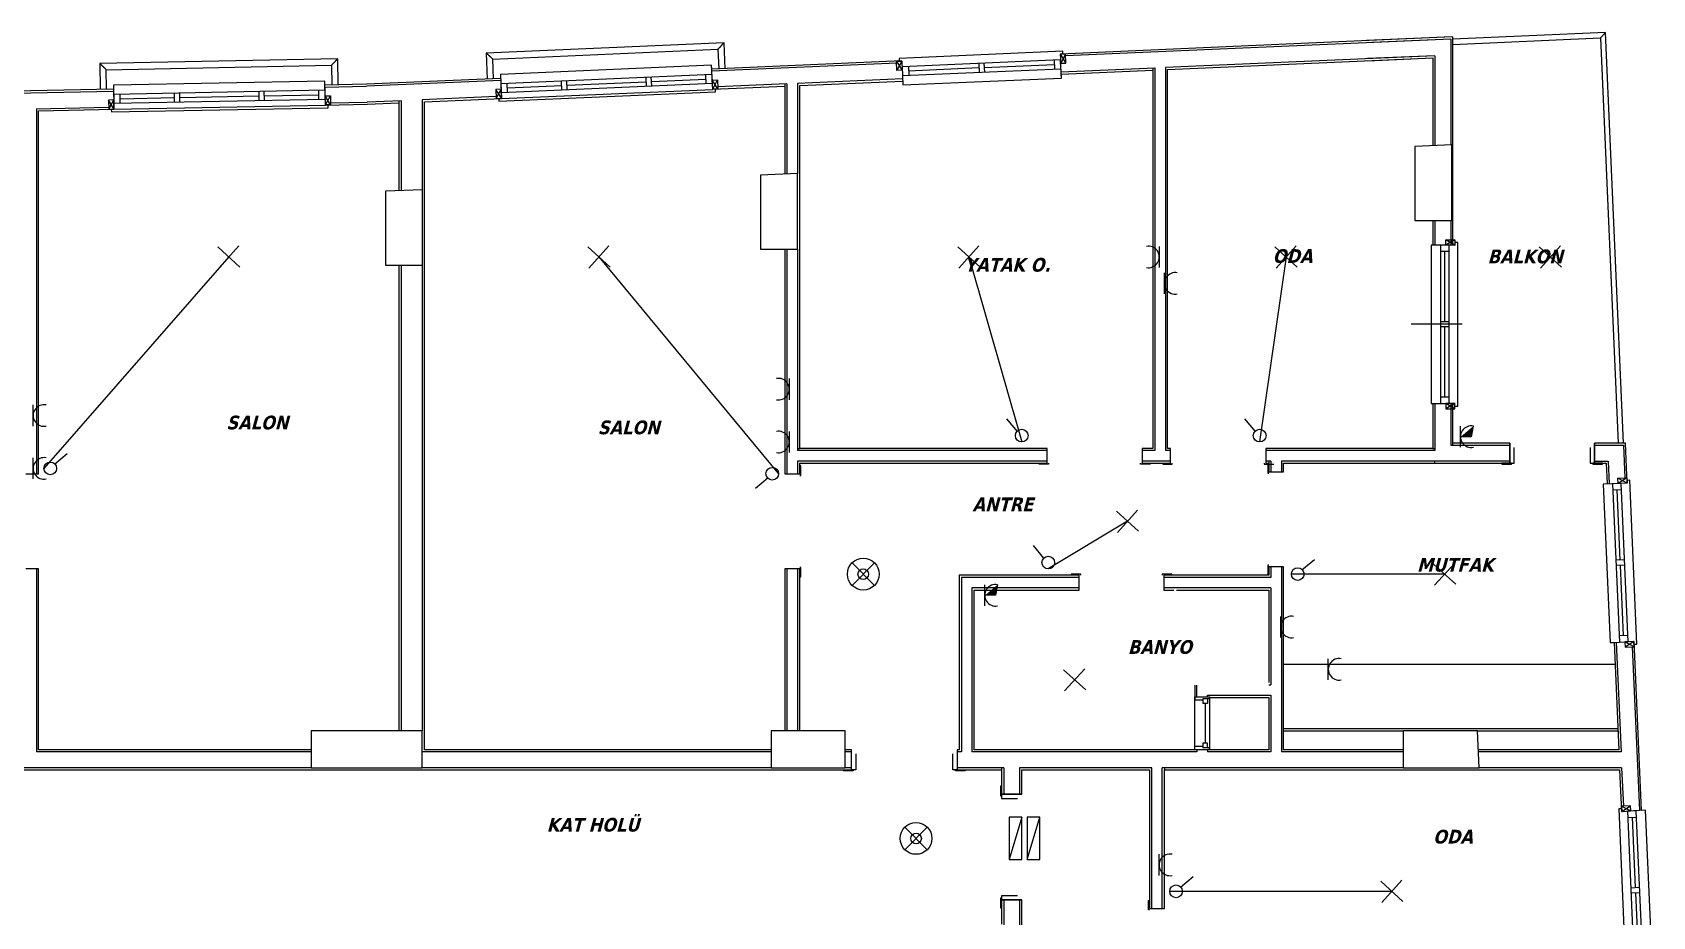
# Model space of a CAD drawing. Header units: centimetres. Extents: x 5945 to 15680, y 3197 to 5258.
# Drawn here: x 14112 to 15644, y 4226 to 5062 of the extents above; entities that cross this region are included whole.
import ezdxf

# ---------------------------------------------------------------- set-up
doc = ezdxf.new("R2010")
doc.units = ezdxf.units.CM
for name, color, linetype in [('A-AREA-IDEN', 7, 'Continuous'), ('A-DETL-GENF', 7, 'Continuous'), ('A-DOOR-FRAM', 7, 'Continuous'), ('A-FLOR-HRAL', 7, 'Continuous'), ('A-GLAZ', 7, 'Continuous'), ('A-GLAZ-IDEN', 7, 'Continuous'), ('A-GLAZ-SILL', 7, 'Continuous'), ('A-WALL', 7, 'Continuous'), ('A-WALL-FNSH', 7, 'Continuous'), ('ELK-ACIL', 3, 'Continuous'), ('ELK-ANAHTAR', 5, 'Continuous'), ('ELK-AYDINLATMA', 30, 'Continuous'), ('ELK-LINYE', 3, 'Continuous'), ('ELK-PANO', 8, 'Continuous'), ('ELK-PRIZ', 1, 'Continuous'), ('ELK-PRIZ-ETANJ', 6, 'Continuous'), ('Q-CASE', 7, 'Continuous'), ('S-COLS', 7, 'Continuous')]:
    doc.layers.add(name, color=color, linetype=linetype)
doc.styles.add('Tahoma_B_I', font='', dxfattribs={"height": 11})
doc.styles.get('Tahoma_B_I').set_extended_font_data('Tahoma', italic=True, bold=True)

# ---------------------------------------------------------------- blocks, each defined once
blk = doc.blocks.new('STB Stütze - rechteckig - 35-70-V3-1_ NORMAL KAT')
at = {"layer": 'S-COLS'}
blk.add_line((17.5, -35), (17.5, 35), dxfattribs=at)
blk = doc.blocks.new('M_Counter Top w Sink - 600mm Depth-2076846-1_ NORMAL KAT')
at = {"layer": 'Q-CASE'}
for p, q in [((13.7, 0), (-119.3, 0)), ((197, 0), (83.7, 0)), ((-119.2, -1.9), (197, -1.9)), ((-116.5, -62.5), (197, -62.5))]:
    blk.add_line(p, q, dxfattribs=at)
blk = doc.blocks.new('Tpl Variable Casement1 - _FRANSUZ-2080562-1_ NORMAL KAT')
at = {"layer": 'A-GLAZ'}
for p, q in [((-166.1, 34.9), (-166.1, 10.3)), ((59.1, 34.9), (-166.1, 34.9)), ((59.1, 10.3), (59.1, 34.9)), ((-160.1, 10.3), (-160.1, 28.9)), ((-160.1, 28.9), (53.1, 28.9)), ((53.1, 28.9), (53.1, 10.3)), ((-158.5, -8.4), (-153.5, 0.1)), ((-153.5, -8.4), (-158.5, 0.1)), ((-158.5, 0.1), (-158.5, -8.4)), ((-153.5, 0.1), (-158.5, 0.1)), ((-153.5, 14.1), (-153.5, -3)), ((46.5, 14.1), (-153.5, 14.1)), ((46.5, 14.1), (-153.5, 14.1)), ((-153.5, 14.1), (-153.5, -8.7)), ((46.5, 5.3), (-153.5, 5.3)), ((-153.5, 5.3), (-153.5, -3)), ((-153.5, -8.4), (-153.5, 0.1)), ((-147.5, -3), (-147.5, 5.3)), ((-147.5, 1.2), (-96, 1.2)), ((-96, -3), (-96, 5.3)), ((-91, -3), (-91, 5.3)), ((-91, 1.2), (-16, 1.2)), ((-16, -3), (-16, 5.3)), ((-11, -3), (-11, 5.3)), ((-11, 1.2), (40.5, 1.2)), ((40.5, -3), (40.5, 5.3)), ((46.5, -3), (46.5, 14.1)), ((46.5, -8.7), (46.5, 14.1)), ((46.5, -3), (46.5, 5.3)), ((51.5, -8.4), (46.5, 0.1)), ((46.5, -8.4), (51.5, 0.1)), ((46.5, -8.4), (46.5, 0.1)), ((46.5, 0.1), (51.5, 0.1)), ((51.5, 0.1), (51.5, -8.4)), ((-158.5, -8.4), (-153.5, -8.4)), ((-156, -8.7), (-156, -11.2)), ((-156, -11.2), (49, -11.2)), ((-153.5, -3), (46.5, -3)), ((-153.5, -3), (46.5, -3)), ((-153.5, -8.7), (46.5, -8.7)), ((51.5, -8.4), (46.5, -8.4)), ((49, -11.2), (49, -8.7))]:
    blk.add_line(p, q, dxfattribs=at)
for points in [[(-160.1, 28.9), (-160.1, 28.9), (-160.1, 29), (-160.3, 29.1), (-160.5, 29.3), (-160.6, 29.5), (-160.8, 29.7), (-161, 29.8), (-161.2, 30.1), (-161.5, 30.4), (-161.7, 30.6), (-161.9, 30.8), (-162.1, 30.9), (-162.3, 31.1), (-162.5, 31.3), (-162.7, 31.5), (-162.9, 31.7), (-163.1, 31.9), (-163.3, 32.1), (-163.5, 32.3), (-163.7, 32.5), (-163.8, 32.7), (-164, 32.9), (-164.2, 33.1), (-164.4, 33.2), (-164.6, 33.4), (-164.7, 33.6), (-164.9, 33.8), (-165.1, 34), (-165.3, 34.2), (-165.5, 34.3), (-165.7, 34.5), (-165.8, 34.7), (-166, 34.9), (-166.1, 34.9), (-166.1, 34.9)], [(53.1, 28.9), (53.1, 28.9), (53.1, 29), (53.3, 29.1), (53.5, 29.3), (53.6, 29.5), (53.8, 29.7), (54, 29.8), (54.2, 30.1), (54.5, 30.4), (54.7, 30.6), (54.9, 30.8), (55.1, 30.9), (55.3, 31.1), (55.5, 31.3), (55.7, 31.5), (55.9, 31.7), (56.1, 31.9), (56.3, 32.1), (56.5, 32.3), (56.7, 32.5), (56.8, 32.7), (57, 32.9), (57.2, 33.1), (57.4, 33.2), (57.6, 33.4), (57.7, 33.6), (57.9, 33.8), (58.1, 34), (58.3, 34.2), (58.5, 34.3), (58.7, 34.5), (58.8, 34.7), (59, 34.9), (59.1, 34.9), (59.1, 34.9)]]:
    blk.add_open_spline(points, degree=3, knots=[0, 0, 0, 0, 0.083333, 0.125, 0.166667, 0.208333, 0.229167, 0.25, 0.291667, 0.333333, 0.354167, 0.375, 0.395833, 0.416667, 0.4375, 0.458333, 0.479167, 0.5, 0.520833, 0.541667, 0.5625, 0.583333, 0.604167, 0.625, 0.645833, 0.666667, 0.6875, 0.708333, 0.75, 0.770833, 0.791667, 0.833333, 0.875, 0.916667, 1, 1, 1, 1], dxfattribs=at)
at = {"layer": 'A-GLAZ-SILL'}
for p, q in [((-153.5, 14.1), (-153.5, 10.5)), ((46.5, 14.1), (-153.5, 14.1)), ((46.5, 10.3), (46.5, 14.1))]:
    blk.add_line(p, q, dxfattribs=at)
blk = doc.blocks.new('Dbl Plain - 150-150 2-1964452-1_ NORMAL KAT')
at = {"layer": 'A-GLAZ'}
for p, q in [((-108.5, -8.4), (-103.5, 0.1)), ((-103.5, -8.4), (-108.5, 0.1)), ((-108.5, 0.1), (-108.5, -8.4)), ((-103.5, 0.1), (-108.5, 0.1)), ((-103.5, 14.1), (-103.5, -3)), ((46.5, 14.1), (-103.5, 14.1)), ((46.5, 5.3), (-103.5, 5.3)), ((-103.5, 5.3), (-103.5, -3)), ((-103.5, -8.4), (-103.5, 0.1)), ((-97.5, -3), (-97.5, 5.3)), ((-97.5, 1.2), (-31, 1.2)), ((-31, -3), (-31, 5.3)), ((-26, -3), (-26, 5.3)), ((-26, 1.2), (40.5, 1.2)), ((40.5, -3), (40.5, 5.3)), ((46.5, -3), (46.5, 14.1)), ((46.5, -3), (46.5, 5.3)), ((51.5, -8.4), (46.5, 0.1)), ((46.5, -8.4), (51.5, 0.1)), ((46.5, -8.4), (46.5, 0.1)), ((46.5, 0.1), (51.5, 0.1)), ((51.5, 0.1), (51.5, -8.4)), ((-108.5, -8.4), (-103.5, -8.4)), ((-106, -8.7), (-106, -11.2)), ((-106, -11.2), (49, -11.2)), ((-103.5, -3), (46.5, -3)), ((-103.5, -3), (46.5, -3)), ((51.5, -8.4), (46.5, -8.4)), ((49, -11.2), (49, -8.7))]:
    blk.add_line(p, q, dxfattribs=at)
at = {"layer": 'A-GLAZ-SILL'}
for p, q in [((-103.5, 14.1), (-103.5, 10.5)), ((46.5, 14.1), (-103.5, 14.1)), ((46.5, 10.5), (46.5, 14.1))]:
    blk.add_line(p, q, dxfattribs=at)
blk = doc.blocks.new('Railing - Railing-2083142-1_ NORMAL KAT')
at = {"layer": 'A-FLOR-HRAL'}
for p, q in [((1188.6, 605.6), (1044.2, 599.3)), ((1044.2, 594.2), (1183.7, 600.3)), ((1183.7, 600.3), (1188.6, 605.6)), ((1183.7, 600.3), (1200.4, 217)), ((1205.5, 217), (1188.6, 605.6))]:
    blk.add_line(p, q, dxfattribs=at)
blk = doc.blocks.new('M_Fixed - 60_60-2085198-1_ NORMAL KAT')
at = {"layer": 'A-GLAZ'}
for p, q in [((-25, 8.3), (-23.1, 8.3)), ((-23.1, 8.3), (-23.1, 2)), ((-23.1, 6.4), (-18.7, 6.4)), ((-23.1, 2), (-18.7, 2)), ((-21.8, 2), (-21.8, -5.7)), ((-18.7, 6.4), (-18.7, 2)), ((-18.7, 4.2), (18.7, 4.2)), ((18.7, 6.4), (18.7, 2)), ((23.1, 6.4), (18.7, 6.4)), ((18.7, 2), (23.1, 2)), ((21.8, 2), (21.8, -5.7)), ((23.1, 8.3), (23.1, 2)), ((24.9, 8.3), (23.1, 8.3)), ((-25, -5.7), (-21.8, -5.7)), ((25, -5.7), (21.8, -5.7))]:
    blk.add_line(p, q, dxfattribs=at)
blk = doc.blocks.new('CADAI_LIGHT_CEILING')
for p, q in [((-10.5, 9.5), (10.5, -9.5)), ((9.5, 10.5), (-9.5, -10.5))]:
    blk.add_line(p, q)
blk = doc.blocks.new('CADAI_SWITCH')
blk.add_line((10, 4), (22, 14))
blk.add_circle((6, 0), 6)
blk = doc.blocks.new('CADAI_PANEL')
blk.add_line((0, -20), (12, 20))
blk.add_lwpolyline([(0, -20), (12, -20), (12, 20), (0, 20)], close=True)
blk = doc.blocks.new('CADAI_LIGHT_EMERGENCY')
for p, q in [((-10.6, -10.6), (10.6, 10.6)), ((-10.6, 10.6), (10.6, -10.6))]:
    blk.add_line(p, q)
for radius in [15, 5]:
    blk.add_circle((0, 0), radius)
blk = doc.blocks.new('CADAI_SOCKET')
blk.add_line((-10.4, 10), (-10.4, -10))
blk.add_arc((0.1, 0), 10.2, 78.5923, 281.4077)
blk = doc.blocks.new('CADAI_SOCKET_WET')
for p, q in [((-10.4, 10), (-10.4, -10)), ((0.1, 0), (-10.4, -0.3)), ((2.1, 10), (0.1, 0))]:
    blk.add_line(p, q)
blk.add_arc((0.1, 0), 10.2, 78.5923, 281.4077)
blk.add_solid([(2.1, 10), (-10.1, -0.3), (0.1, 0)])

msp = doc.modelspace()

# ---------------------------------------------------------------- linework, layer by layer
at = {"layer": 'A-DETL-GENF'}
for points in [[(15454.2, 4884.1), (15454.2, 4955.7), (15419.2, 4954.1), (15419.2, 4884.1), (15454.2, 4884.1)], [(14835.4, 4857.2), (14835.4, 4928.7), (14800.5, 4927.2), (14800.5, 4857.2), (14835.4, 4857.2)], [(14445.5, 4841.8), (14480.5, 4841.8), (14480.5, 4913.3), (14445.5, 4911.8), (14445.5, 4889.6), (14445.5, 4841.8)], [(14480.4, 4366.6), (14480.4, 4401.6), (14375.4, 4401.6), (14375.4, 4366.6), (14434.1, 4366.6), (14480.4, 4366.6)], [(14880.4, 4366.6), (14880.4, 4401.6), (14810.4, 4401.6), (14810.4, 4366.6), (14820.6, 4366.6), (14880.4, 4366.6)], [(15480, 4366.6), (15478.4, 4401.6), (15408.4, 4401.6), (15408.4, 4366.6), (15464.6, 4366.6), (15480, 4366.6)]]:
    msp.add_lwpolyline(points, close=True, dxfattribs=at)
at = {"layer": 'A-DOOR-FRAM'}
for p, q in [((15509.2, 4673.6), (15509.2, 4654.6)), ((15513.2, 4654.6), (15513.2, 4669.6)), ((15585.2, 4669.6), (15585.2, 4654.6)), ((15589.2, 4654.6), (15589.2, 4673.6)), ((14838.4, 4652.1), (14837.4, 4652.1)), ((14838.4, 4643.1), (14838.4, 4652.1)), ((15063.9, 4653.6), (15063.9, 4654.6)), ((15072.9, 4653.6), (15063.9, 4653.6)), ((15072.9, 4654.6), (15072.9, 4653.6)), ((15159.9, 4653.6), (15159.9, 4654.6)), ((15168.9, 4653.6), (15159.9, 4653.6)), ((15168.9, 4654.6), (15168.9, 4653.6)), ((15180.8, 4654.6), (15180.8, 4653.6)), ((15180.8, 4653.6), (15189.8, 4653.6)), ((15189.8, 4653.6), (15189.8, 4654.6)), ((15276.8, 4654.6), (15276.8, 4653.6)), ((15276.8, 4653.6), (15285.8, 4653.6)), ((15280.2, 4654.1), (15280.2, 4645.1)), ((15280.2, 4645.1), (15281.2, 4645.1)), ((15510.7, 4654.6), (15501.7, 4654.6)), ((15501.7, 4654.6), (15501.7, 4653.6)), ((15501.7, 4653.6), (15510.7, 4653.6)), ((15509.2, 4654.6), (15513.2, 4654.6)), ((15510.7, 4653.6), (15510.7, 4654.6)), ((15585.2, 4654.6), (15589.2, 4654.6)), ((15596.7, 4654.6), (15587.7, 4654.6)), ((15587.7, 4654.6), (15587.7, 4653.6)), ((15587.7, 4653.6), (15596.7, 4653.6)), ((15596.7, 4653.6), (15596.7, 4654.6)), ((14837.4, 4643.1), (14838.4, 4643.1)), ((14838.4, 4556.1), (14837.4, 4556.1)), ((14838.4, 4547.1), (14838.4, 4556.1)), ((15280.2, 4558.1), (15280.2, 4549.1)), ((15281.2, 4558.1), (15280.2, 4558.1)), ((14837.4, 4547.1), (14838.4, 4547.1)), ((15103.3, 4549.6), (15094.3, 4549.6)), ((15094.3, 4549.6), (15094.3, 4548.6)), ((15103.3, 4548.6), (15103.3, 4549.6)), ((15189.3, 4549.6), (15180.3, 4549.6)), ((15180.3, 4549.6), (15180.3, 4548.6)), ((15189.3, 4548.6), (15189.3, 4549.6)), ((15280.2, 4549.1), (15281.2, 4549.1)), ((14886.4, 4364.6), (14886.4, 4383.6)), ((14986.4, 4383.6), (14986.4, 4364.6)), ((14890.4, 4379.6), (14890.4, 4364.6)), ((14982.4, 4364.6), (14982.4, 4379.6)), ((14878.9, 4364.6), (14887.9, 4364.6)), ((14878.9, 4363.6), (14878.9, 4364.6)), ((14887.9, 4363.6), (14878.9, 4363.6)), ((14890.4, 4364.6), (14886.4, 4364.6)), ((14887.9, 4364.6), (14887.9, 4363.6)), ((14986.4, 4364.6), (14982.4, 4364.6)), ((14984.9, 4364.6), (14993.9, 4364.6)), ((14984.9, 4363.6), (14984.9, 4364.6)), ((14993.9, 4363.6), (14984.9, 4363.6)), ((14993.9, 4364.6), (14993.9, 4363.6)), ((15027.4, 4349.1), (15027.4, 4340.1)), ((15028.4, 4349.1), (15027.4, 4349.1)), ((15027.4, 4340.1), (15028.4, 4340.1)), ((15028.4, 4340.1), (15028.4, 4349.1)), ((15028.4, 4341.6), (15028.4, 4337.6)), ((15047.4, 4341.6), (15028.4, 4341.6)), ((15028.4, 4337.6), (15043.4, 4337.6)), ((15043.4, 4245.6), (15028.4, 4245.6)), ((15028.4, 4245.6), (15028.4, 4241.6)), ((15027.4, 4243.1), (15027.4, 4234.1)), ((15028.4, 4243.1), (15027.4, 4243.1)), ((15027.4, 4234.1), (15028.4, 4234.1)), ((15028.4, 4234.1), (15028.4, 4243.1)), ((15028.4, 4241.6), (15047.4, 4241.6)), ((15167.4, 4241.1), (15168.4, 4241.1)), ((15167.4, 4232.1), (15167.4, 4241.1)), ((15168.4, 4232.1), (15167.4, 4232.1))]:
    msp.add_line(p, q, dxfattribs=at)
at = {"layer": 'A-GLAZ-IDEN'}
msp.add_line((15464, 4786.2), (15415.9, 4786.2), dxfattribs=at)
at = {"layer": 'A-WALL'}
for p, q in [((15453.2, 5055.7), (15089.1, 5039.9)), ((15453.2, 5055.7), (15378.8, 5052.5)), ((15453.2, 5055.7), (15453.2, 4955.6)), ((14929.2, 5032.9), (14754.4, 5025.3)), ((15084.7, 5024.7), (15173.4, 5028.5)), ((15171.4, 5028.4), (15171.4, 5026.4)), ((15173.4, 5028.5), (15173.4, 4666.6)), ((15438.2, 5040), (15183.4, 5029)), ((15183.4, 5029), (15183.4, 4666.6)), ((15438.2, 5040), (15374.4, 5037.3)), ((15438.2, 5040), (15438.2, 4955)), ((14554.6, 5016.6), (14427.8, 5011.1)), ((14825.4, 5013.4), (14760, 5010.5)), ((14823.4, 5013.3), (14823.4, 5011.3)), ((14825.4, 5013.4), (14825.4, 4928.3)), ((14934.8, 5018.1), (14835.4, 5013.8)), ((14835.4, 5013.8), (14835.4, 4928.7)), ((14053.5, 5003.7), (14188.4, 5006.4)), ((14388.4, 5010.3), (14427.8, 5011.1)), ((14393.7, 4995.4), (14428.3, 4996.1)), ((14460.4, 4997.5), (14428.3, 4996.1)), ((14458.4, 4997.4), (14458.4, 4995.4)), ((14460.4, 4997.5), (14460.4, 4912.4)), ((14550.2, 5001.4), (14480.4, 4998.4)), ((14480.4, 4998.4), (14480.4, 4913.3)), ((14115.4, 4989.9), (14183.7, 4991.3)), ((14115.4, 4989.9), (14115.4, 4644.6)), ((15438.2, 4884.1), (15438.2, 4861)), ((15453.2, 4884.1), (15453.2, 4861)), ((14825.4, 4857.2), (14825.4, 4644.6)), ((14835.4, 4857.2), (14835.4, 4666.6)), ((14460.4, 4841.8), (14460.4, 4401.6)), ((14480.4, 4841.8), (14480.4, 4401.6)), ((15438.2, 4711), (15438.2, 4666.6)), ((15453.2, 4711), (15453.2, 4671.6)), ((14835.4, 4668.6), (14837.4, 4668.6)), ((15071.4, 4666.6), (14835.4, 4666.6)), ((15071.4, 4656.6), (15071.4, 4666.6)), ((15161.4, 4666.6), (15161.4, 4656.6)), ((15173.4, 4666.6), (15161.4, 4666.6)), ((15188.3, 4666.6), (15183.4, 4666.6)), ((15188.3, 4656.6), (15188.3, 4666.6)), ((15278.3, 4666.6), (15278.3, 4656.6)), ((15438.2, 4666.6), (15278.3, 4666.6)), ((15436.2, 4668.6), (15438.2, 4668.6)), ((15453.2, 4671.6), (15509.2, 4671.6)), ((15455.2, 4671.6), (15455.2, 4673.6)), ((15509.2, 4656.6), (15509.2, 4671.6)), ((15589.2, 4671.6), (15589.2, 4656.6)), ((15589.2, 4671.6), (15616.7, 4671.6)), ((15616.7, 4671.6), (15618, 4640.7)), ((14105.4, 4644.6), (14115.4, 4644.6)), ((14825.4, 4644.6), (14835.4, 4644.6)), ((15071.4, 4656.6), (14835.4, 4656.6)), ((14835.4, 4656.6), (14835.4, 4644.6)), ((15188.3, 4656.6), (15161.4, 4656.6)), ((15283.2, 4656.6), (15278.3, 4656.6)), ((15281.2, 4656.6), (15281.2, 4654.6)), ((15283.2, 4656.6), (15283.2, 4646.6)), ((15283.2, 4646.6), (15293.2, 4646.6)), ((15293.2, 4656.6), (15293.2, 4646.6)), ((15509.2, 4656.6), (15293.2, 4656.6)), ((15438.2, 4654.6), (15438.2, 4656.6)), ((15589.2, 4656.6), (15602.3, 4656.6)), ((15602.3, 4656.6), (15603.2, 4635.1)), ((14115.4, 4554.6), (14105.4, 4554.6)), ((14115.4, 4554.6), (14115.4, 4381.6)), ((14835.4, 4554.6), (14825.4, 4554.6)), ((14825.4, 4554.6), (14825.4, 4401.6)), ((14835.4, 4554.6), (14835.4, 4401.6)), ((15293.2, 4556.6), (15283.2, 4556.6)), ((15283.2, 4556.6), (15283.2, 4546.6)), ((15293.2, 4556.6), (15293.2, 4381.6)), ((14990.4, 4546.6), (14990.4, 4381.6)), ((15101.8, 4546.6), (14990.4, 4546.6)), ((15000.4, 4536.6), (15000.4, 4381.6)), ((15101.8, 4536.6), (15000.4, 4536.6)), ((15101.8, 4536.6), (15101.8, 4546.6)), ((15181.8, 4546.6), (15181.8, 4536.6)), ((15283.2, 4546.6), (15181.8, 4546.6)), ((15283.2, 4536.6), (15181.8, 4536.6)), ((15283.2, 4536.6), (15283.2, 4445.1)), ((15609.8, 4485.2), (15614.3, 4381.6)), ((15625, 4480.9), (15631.7, 4326)), ((15211.2, 4444.6), (15211.2, 4435.1)), ((15213.2, 4433.6), (15213.2, 4444.6)), ((15281.2, 4445.1), (15283.2, 4445.1)), ((15211.2, 4383.6), (15211.2, 4433.6)), ((15223.2, 4435.1), (15283.2, 4435.1)), ((15223.2, 4433.6), (15223.2, 4435.1)), ((15225.2, 4433.1), (15225.2, 4383.6)), ((15283.2, 4435.1), (15283.2, 4381.6)), ((15223.2, 4383.6), (15213.2, 4383.6)), ((15213.2, 4383.6), (15213.2, 4381.6)), ((15223.2, 4383.6), (15223.2, 4381.6)), ((14375.4, 4381.6), (14115.4, 4381.6)), ((14810.4, 4381.6), (14480.4, 4381.6)), ((14487.9, 4381.6), (14480.4, 4381.6)), ((14886.4, 4381.6), (14880.4, 4381.6)), ((14886.4, 4366.6), (14886.4, 4381.6)), ((14986.4, 4381.6), (14986.4, 4366.6)), ((14990.4, 4381.6), (14986.4, 4381.6)), ((15213.2, 4381.6), (15000.4, 4381.6)), ((15283.2, 4381.6), (15223.2, 4381.6)), ((15408.4, 4381.6), (15293.2, 4381.6)), ((15614.3, 4381.6), (15479.3, 4381.6)), ((14375.4, 4366.6), (14095.4, 4366.6)), ((14487.9, 4366.6), (14480.4, 4366.6)), ((14810.4, 4366.6), (14480.4, 4366.6)), ((14825.4, 4364.6), (14835.4, 4364.6)), ((14886.4, 4366.6), (14880.4, 4366.6)), ((15030.4, 4366.6), (14986.4, 4366.6)), ((15028.4, 4366.6), (15028.4, 4364.6)), ((15030.4, 4366.6), (15030.4, 4341.6)), ((15045.4, 4366.6), (15045.4, 4341.6)), ((15170.4, 4366.6), (15045.4, 4366.6)), ((15170.4, 4233.6), (15170.4, 4366.6)), ((15180.4, 4233.6), (15180.4, 4366.6)), ((15408.4, 4366.6), (15180.4, 4366.6)), ((15182.4, 4366.6), (15182.4, 4364.6)), ((15614.9, 4366.6), (15480, 4366.6)), ((15614.9, 4366.6), (15616.5, 4330.4)), ((15030.4, 4341.6), (15045.4, 4341.6)), ((15045.4, 4241.6), (15030.4, 4241.6)), ((15030.4, 4241.6), (15030.4, 4216.6)), ((15045.4, 4241.6), (15045.4, 4124.6)), ((15170.4, 4233.6), (15180.4, 4233.6))]:
    msp.add_line(p, q, dxfattribs=at)
at = {"layer": 'A-WALL-FNSH'}
for p, q in [((15454.2, 5057.8), (15084, 5041.6)), ((15455.2, 5057.8), (15373.7, 5054.3)), ((15455.2, 4861), (15455.2, 5057.8)), ((14934.1, 5035.1), (14754.3, 5027.3)), ((14934.1, 5034.9), (14934.1, 5035.1)), ((15084, 5041.6), (15084, 5041.4)), ((15185.4, 5027), (15436.2, 5038)), ((15185.4, 4668.6), (15185.4, 5027)), ((15374.5, 5035.3), (15436.2, 5038)), ((15436.2, 5038), (15436.2, 4954.9)), ((14427.7, 5013.1), (14388.4, 5012.3)), ((14554.5, 5018.6), (14427.7, 5013.1)), ((14837.4, 5011.9), (14934.9, 5016.1)), ((14837.4, 4668.6), (14837.4, 5011.9)), ((15084.8, 5022.7), (15171.4, 5026.4)), ((15171.4, 5026.4), (15171.4, 4668.6)), ((14188.4, 5008.4), (14048.4, 5005.6)), ((14482.4, 4996.5), (14555.3, 4999.6)), ((14482.4, 4383.6), (14482.4, 4996.5)), ((14755.1, 5008.3), (14823.4, 5011.3)), ((14823.4, 5011.3), (14823.4, 4928.2)), ((14117.4, 4988), (14188.8, 4989.4)), ((14117.4, 4644.6), (14117.4, 4988)), ((14388.7, 4993.3), (14428.3, 4994.1)), ((14428.3, 4994.1), (14458.4, 4995.4)), ((14458.4, 4995.4), (14458.4, 4912.3)), ((15436.2, 4884.1), (15436.2, 4861)), ((15457.1, 4861), (15457.4, 4861)), ((14823.4, 4857.2), (14823.4, 4644.6)), ((14458.4, 4841.8), (14458.4, 4401.6)), ((15436.2, 4711), (15436.2, 4668.6)), ((15455.2, 4673.6), (15455.2, 4711)), ((15457.4, 4711), (15457.1, 4711)), ((15071.4, 4668.6), (14837.4, 4668.6)), ((15071.4, 4666.6), (15071.4, 4668.6)), ((15171.4, 4668.6), (15161.4, 4668.6)), ((15161.4, 4668.6), (15161.4, 4666.6)), ((15188.3, 4668.6), (15185.4, 4668.6)), ((15188.3, 4666.6), (15188.3, 4668.6)), ((15436.2, 4668.6), (15278.3, 4668.6)), ((15278.3, 4668.6), (15278.3, 4666.6)), ((15509.2, 4673.6), (15455.2, 4673.6)), ((15509.2, 4671.6), (15509.2, 4673.6)), ((15618.6, 4673.6), (15589.2, 4673.6)), ((15589.2, 4673.6), (15589.2, 4671.6)), ((15620.2, 4635.8), (15618.6, 4673.6)), ((14115.4, 4644.6), (14117.4, 4644.6)), ((14823.4, 4644.6), (14825.4, 4644.6)), ((14835.4, 4644.6), (14837.4, 4644.6)), ((14837.4, 4654.6), (15071.4, 4654.6)), ((14837.4, 4644.6), (14837.4, 4654.6)), ((15071.4, 4654.6), (15071.4, 4656.6)), ((15161.4, 4656.6), (15161.4, 4654.6)), ((15161.4, 4654.6), (15188.3, 4654.6)), ((15188.3, 4654.6), (15188.3, 4656.6)), ((15278.3, 4656.6), (15278.3, 4654.6)), ((15278.3, 4654.6), (15281.2, 4654.6)), ((15281.2, 4654.6), (15281.2, 4646.6)), ((15281.2, 4646.6), (15283.2, 4646.6)), ((15293.2, 4646.6), (15295.2, 4646.6)), ((15295.2, 4646.6), (15295.2, 4654.6)), ((15295.2, 4654.6), (15509.2, 4654.6)), ((15509.2, 4654.6), (15509.2, 4656.6)), ((15589.2, 4656.6), (15589.2, 4654.6)), ((15589.2, 4654.6), (15600.4, 4654.6)), ((15600.4, 4654.6), (15601.2, 4635)), ((15620, 4635.8), (15620.2, 4635.8)), ((14117.4, 4554.6), (14115.4, 4554.6)), ((14117.4, 4383.6), (14117.4, 4554.6)), ((14825.4, 4554.6), (14823.4, 4554.6)), ((14823.4, 4554.6), (14823.4, 4401.6)), ((14837.4, 4554.6), (14835.4, 4554.6)), ((14837.4, 4401.6), (14837.4, 4554.6)), ((15283.2, 4556.6), (15281.2, 4556.6)), ((15281.2, 4556.6), (15281.2, 4548.6)), ((15295.2, 4556.6), (15293.2, 4556.6)), ((15295.2, 4383.6), (15295.2, 4556.6)), ((14988.4, 4548.6), (14988.4, 4383.6)), ((15101.8, 4548.6), (14988.4, 4548.6)), ((15101.8, 4546.6), (15101.8, 4548.6)), ((15101.8, 4534.6), (15101.8, 4536.6)), ((15281.2, 4548.6), (15181.8, 4548.6)), ((15181.8, 4548.6), (15181.8, 4546.6)), ((15181.8, 4536.6), (15181.8, 4534.6)), ((15002.4, 4383.6), (15002.4, 4534.6)), ((15002.4, 4534.6), (15101.8, 4534.6)), ((15181.8, 4534.6), (15191.2, 4534.6)), ((15193.7, 4534.6), (15281.2, 4534.6)), ((15281.2, 4534.6), (15281.2, 4447.1)), ((15607.8, 4485.1), (15612.2, 4383.6)), ((15626.7, 4486), (15626.5, 4485.9)), ((15633.7, 4326.1), (15626.7, 4486)), ((15211.2, 4435.1), (15211.2, 4433.6)), ((15211.2, 4433.6), (15225.2, 4433.6)), ((15225.2, 4433.6), (15225.2, 4433.1)), ((15225.2, 4433.1), (15281.2, 4433.1)), ((15281.2, 4433.1), (15281.2, 4383.6)), ((14375.4, 4383.6), (14117.4, 4383.6)), ((14487.9, 4383.6), (14482.4, 4383.6)), ((14810.4, 4383.6), (14482.4, 4383.6)), ((14886.4, 4383.6), (14880.4, 4383.6)), ((14886.4, 4381.6), (14886.4, 4383.6)), ((14988.4, 4383.6), (14986.4, 4383.6)), ((14986.4, 4383.6), (14986.4, 4381.6)), ((15211.2, 4383.6), (15002.4, 4383.6)), ((15211.2, 4383.6), (15211.2, 4383.6)), ((15213.2, 4383.6), (15211.2, 4383.6)), ((15225.2, 4383.6), (15223.2, 4383.6)), ((15225.2, 4383.6), (15225.2, 4383.6)), ((15281.2, 4383.6), (15225.2, 4383.6)), ((15408.4, 4383.6), (15295.2, 4383.6)), ((15612.2, 4383.6), (15479.2, 4383.6)), ((14095.4, 4364.6), (14487.9, 4364.6)), ((14487.9, 4364.6), (14825.4, 4364.6)), ((14835.4, 4364.6), (14886.4, 4364.6)), ((14886.4, 4364.6), (14886.4, 4366.6)), ((14986.4, 4366.6), (14986.4, 4364.6)), ((14986.4, 4364.6), (15028.4, 4364.6)), ((15028.4, 4364.6), (15028.4, 4341.6)), ((15047.4, 4341.6), (15047.4, 4364.6)), ((15047.4, 4364.6), (15168.4, 4364.6)), ((15168.4, 4364.6), (15168.4, 4233.6)), ((15182.4, 4233.6), (15182.4, 4364.6)), ((15182.4, 4364.6), (15613, 4364.6)), ((15613, 4364.6), (15614.7, 4325.3)), ((15028.4, 4341.6), (15030.4, 4341.6)), ((15045.4, 4341.6), (15047.4, 4341.6)), ((15614.7, 4325.3), (15615, 4325.3)), ((15030.4, 4241.6), (15028.4, 4241.6)), ((15028.4, 4241.6), (15028.4, 4218.6)), ((15047.4, 4241.6), (15045.4, 4241.6)), ((15047.4, 4216.6), (15047.4, 4241.6)), ((15168.4, 4233.6), (15170.4, 4233.6)), ((15180.4, 4233.6), (15182.4, 4233.6))]:
    msp.add_line(p, q, dxfattribs=at)
at = {"layer": 'ELK-LINYE'}
for p, q in [((14297.5, 4849.7), (14122.5, 4649.7)), ((14647.5, 4849.7), (14817.5, 4644.7)), ((14997.5, 4849.7), (15047.5, 4674.7)), ((15297.5, 4849.7), (15272.5, 4674.7)), ((15147.5, 4599.7), (15072.5, 4554.7)), ((15447.5, 4549.7), (15302.5, 4549.7)), ((15397.5, 4249.7), (15187.5, 4249.7))]:
    msp.add_line(p, q, dxfattribs=at)

# ---------------------------------------------------------------- block references
at = {"layer": 'A-FLOR-HRAL'}
msp.add_blockref('Railing - Railing-2083142-1_ NORMAL KAT', (14411.1, 4456.5), dxfattribs=at)
at = {"layer": 'A-GLAZ'}
for name, p, rotation in [('Tpl Variable Casement1 - _FRANSUZ-2080562-1_ NORMAL KAT', (14708.3, 5014.9), 2.491811543101978), ('Dbl Plain - 150-150 2-1964452-1_ NORMAL KAT', (14980.9, 5028.5), 182.4918115431018), ('Tpl Variable Casement1 - _FRANSUZ-2080562-1_ NORMAL KAT', (14342.1, 5001.1), 1.12690126482655), ('Dbl Plain - 150-150 2-1964452-1_ NORMAL KAT', (15448.7, 4814.5), 90.0000000000013), ('Dbl Plain - 150-150 2-1964452-1_ NORMAL KAT', (15613.6, 4589), 92.49181154310226), ('M_Fixed - 60_60-2085198-1_ NORMAL KAT', (15216.9, 4408.6), 269.9999999999999), ('Dbl Plain - 150-150 2-1964452-1_ NORMAL KAT', (15627.9, 4222.3), 272.4918115431021)]:
    msp.add_blockref(name, p, dxfattribs=dict(at, rotation=rotation))
at = {"layer": 'ELK-ACIL'}
for p in [(14897.5, 4549.7), (14947.5, 4299.7)]:
    msp.add_blockref('CADAI_LIGHT_EMERGENCY', p, dxfattribs=at)
at = {"layer": 'ELK-ANAHTAR'}
for p, rotation in [((15047.5, 4674.7), 90), ((15272.5, 4674.7), 90), ((14817.5, 4644.7), 180), ((15072.5, 4554.7), 90)]:
    msp.add_blockref('CADAI_SWITCH', p, dxfattribs=dict(at, rotation=rotation))
for p in [(14122.5, 4649.7), (15302.5, 4549.7), (15187.5, 4249.7)]:
    msp.add_blockref('CADAI_SWITCH', p, dxfattribs=at)
at = {"layer": 'ELK-AYDINLATMA'}
for p in [(14297.5, 4849.7), (14647.5, 4849.7), (14997.5, 4849.7), (15297.5, 4849.7), (15547.5, 4849.7), (15147.5, 4599.7), (15447.5, 4549.7), (15097.5, 4449.7), (15397.5, 4249.7)]:
    msp.add_blockref('CADAI_LIGHT_CEILING', p, dxfattribs=at)
at = {"layer": 'ELK-PANO', "rotation": 180}
msp.add_blockref('CADAI_PANEL', (15047.5, 4299.7), dxfattribs=at)
at = {"layer": 'ELK-PANO'}
msp.add_blockref('CADAI_PANEL', (15052.5, 4299.7), dxfattribs=at)
at = {"layer": 'ELK-PRIZ', "rotation": 180}
for p in [(15167.5, 4849.7), (14817.5, 4724.7), (14817.5, 4674.7)]:
    msp.add_blockref('CADAI_SOCKET', p, dxfattribs=at)
at = {"layer": 'ELK-PRIZ'}
for p in [(15192.5, 4824.7), (14122.5, 4699.7), (14122.5, 4649.7), (15302.5, 4499.7), (15347.5, 4459.7), (15187.5, 4274.7)]:
    msp.add_blockref('CADAI_SOCKET', p, dxfattribs=at)
at = {"layer": 'ELK-PRIZ-ETANJ'}
for p in [(15472.5, 4679.7), (15022.5, 4529.7)]:
    msp.add_blockref('CADAI_SOCKET_WET', p, dxfattribs=at)
at = {"layer": 'Q-CASE', "rotation": 180}
msp.add_blockref('M_Counter Top w Sink - 600mm Depth-2076846-1_ NORMAL KAT', (15492.1, 4401.6), dxfattribs=at)
at = {"layer": 'S-COLS'}
msp.add_blockref('STB Stütze - rechteckig - 35-70-V3-1_ NORMAL KAT', (14818, 4892.2), dxfattribs=at)
msp.add_blockref('STB Stütze - rechteckig - 35-70-V3-1_ NORMAL KAT', (14818, 4892.2), dxfattribs=at)

# ---------------------------------------------------------------- texts
at = {"layer": 'A-AREA-IDEN', "char_height": 13, "attachment_point": 1, "style": 'Tahoma_B_I'}
for s, insert, width in [('YATAK O.', (14993.2, 4848.8), 101.814), ('ODA', (15284.8, 4857.1), 47.3), ('BALKON', (15488.1, 4856.7), 90.591), ('SALON', (14295.1, 4699.6), 73.755), ('SALON', (14646.4, 4695), 73.755), ('ANTRE', (15000.8, 4622.2), 74.557), ('MUTFAK', (15421.3, 4565.1), 91.392), ('BANYO', (15147.8, 4487.3), 77.764), ('KAT HOLÜ', (14598.1, 4319.2), 111.435), ('ODA', (15436.5, 4307.9), 47.3)]:
    msp.add_mtext(s, dxfattribs=dict(at, insert=insert, width=width))

doc.saveas('drawing.dxf')
